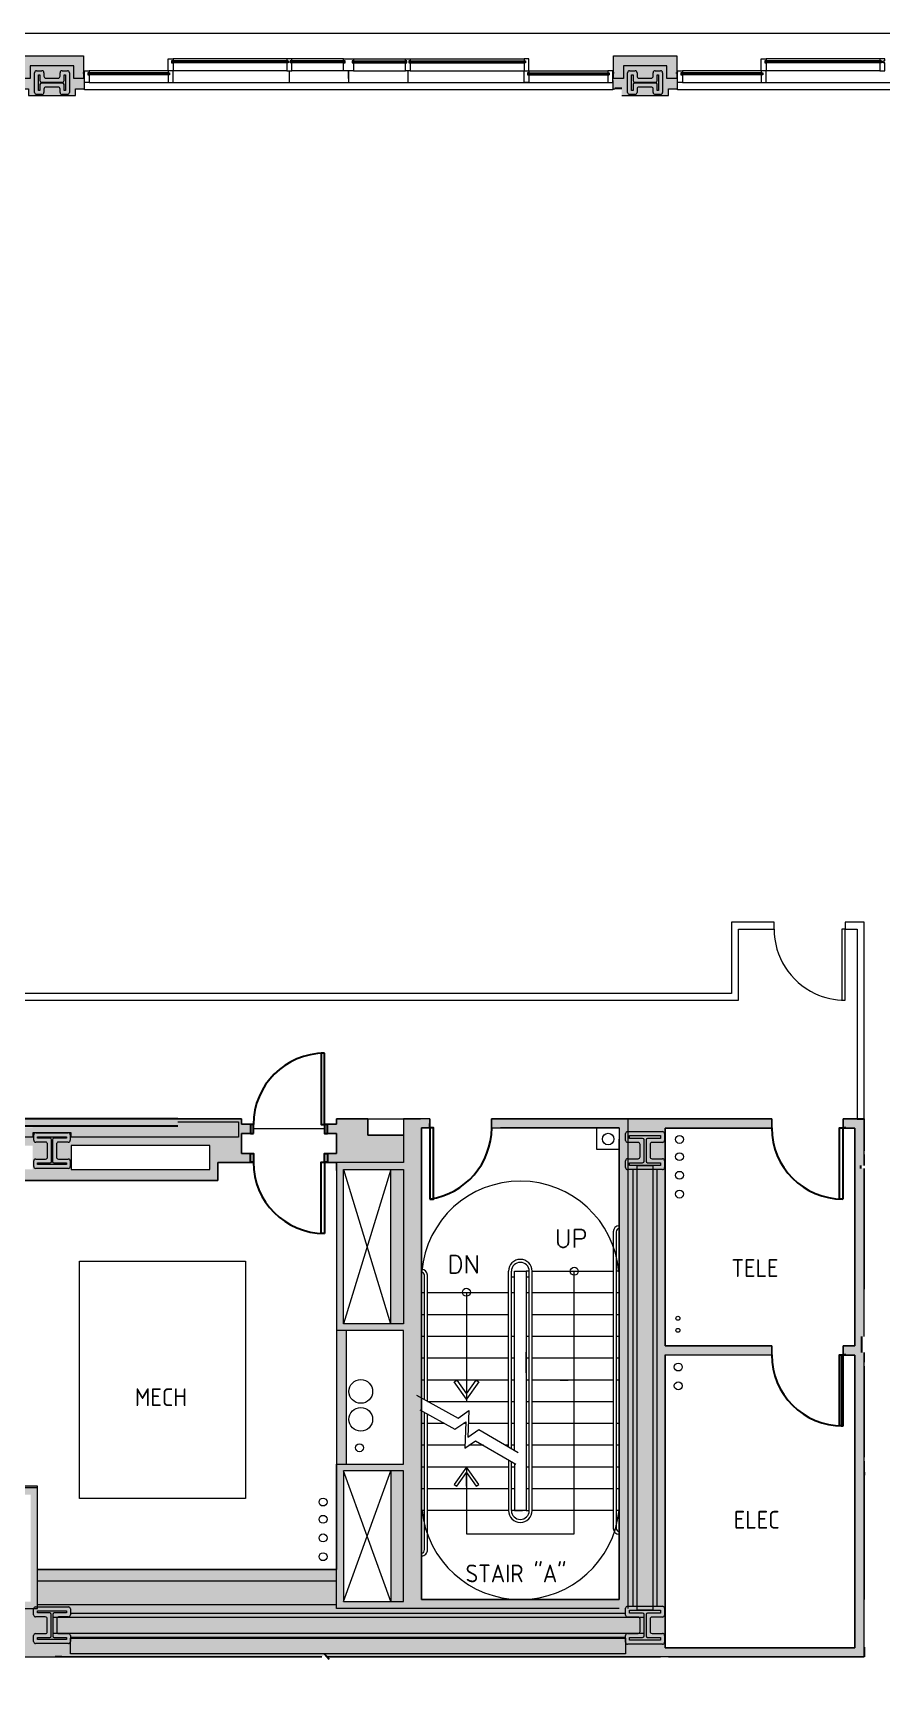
# Model space of a CAD drawing. Header units: inches. Extents: x 1724 to 4524, y -664 to 702.
# Drawn here: x 3540 to 3969, y -136 to 702 of the extents above; entities that cross this region are included whole.
import ezdxf

# ---------------------------------------------------------------- set-up
doc = ezdxf.new("R2010")
doc.units = ezdxf.units.IN
doc.header["$MEASUREMENT"] = 0
doc.layers.get('Defpoints').update_dxf_attribs({"lineweight": 9})
for name, color, linetype, lineweight in [('A-DOOR', 7, 'Continuous', 9), ('A-GENM', 7, 'Continuous', 9), ('A-WALL', 7, 'Continuous', 9), ('A-Wall-Patt', 7, 'Continuous', 9), ('B-BASE', 7, 'Continuous', 9), ('MA-2900-8th-120718_dwg', 7, 'Continuous', 9), ('NABCA_dwg', 8, 'Continuous', 9), ('NB-PART-GWB', 7, 'Continuous', 9), ('NB-ROD-SEAL', 7, 'Continuous', 9), ('NB-WALL-EXT', 7, 'Continuous', 9), ('NB-WIND-EXT', 7, 'Continuous', 9), ('NB-WIND-MULL', 7, 'Continuous', 9), ('NB-WIND-SILL', 7, 'Continuous', 9), ('Q-CASE', 7, 'Continuous', 9), ('Q-SPCQ', 7, 'Continuous', 9), ('WB-N-Door', 7, 'Continuous', 9), ('WB-N-Part', 7, 'Continuous', 9)]:
    doc.layers.add(name, color=color, linetype=linetype, lineweight=lineweight)
doc.styles.add('ISOCP', font='isocp___.ttf', dxfattribs={"height": 9})
doc.styles.add('RomanS', font='romans__.ttf', dxfattribs={"height": 9})

# ---------------------------------------------------------------- blocks, each defined once
blk = doc.blocks.new('NABCA_dwg_MA-2900-8th-120718_dwg-2391440-New Construction - Test Fit Plan-2421454-Existing - Survey')
at = {"layer": 'A-DOOR'}
blk.add_hatch(color=256, dxfattribs=at).paths.add_polyline_path([(-6415.29, -3109), (-6415.29, -3104.5), (-6415.36, -3104.5), (-6415.36, -3109)], flags=0)
at = {"layer": 'A-Wall-Patt'}
h = blk.add_hatch(color=256, dxfattribs=at)
h.paths.add_polyline_path([(-6503.65, -3090.6), (-6489.58, -3090.6), (-6489.58, -3087.1), (-6609.08, -3087.1), (-6609.08, -3090.6), (-6605.45, -3090.6)], flags=0)
h.paths.add_polyline_path([(-6648.08, -3090.6), (-6648.08, -3087.1), (-6734.58, -3087.1), (-6734.58, -3090.6), (-6707.25, -3090.6)], flags=0)
at = {"layer": 'B-BASE'}
for points in [[(-6541.38, -2569.6), (-6541.38, -2566.23), (-6536.91, -2566.23), (-6536.91, -2557.68), (-6537.21, -2557.1), (-6537.21, -2549.6), (-6569.21, -2549.6), (-6569.21, -2557.1), (-6569.59, -2557.1), (-6569.59, -2566.23), (-6565.04, -2566.23), (-6565.04, -2569.6)], [(-6241.38, -2569.6), (-6241.38, -2566.23), (-6236.91, -2566.23), (-6236.91, -2557.68), (-6237.21, -2557.1), (-6237.21, -2549.6), (-6269.21, -2549.6), (-6269.21, -2557.1), (-6269.59, -2557.1), (-6269.59, -2566.23), (-6268.54, -2566.23), (-6268.54, -2566.1), (-6265.04, -2566.1), (-6265.04, -2569.6)], [(-6394.36, -3347.1), (-6381.17, -3339.1), (-6413.38, -3339.1), (-6414.72, -3347.1)]]:
    blk.add_hatch(color=256, dxfattribs=at).paths.add_polyline_path(points, flags=0)
h = blk.add_hatch(color=256, dxfattribs=at)
h.paths.add_polyline_path([(-6489.58, -3090.6), (-6485.69, -3090.35), (-6484.21, -3091.58), (-6466.5, -3094.82), (-6459.1, -3088.62), (-6458.79, -3088.6), (-6458.79, -3096.23), (-6480.48, -3096.23)], flags=0)
h.paths.add_polyline_path([(-6142.46, -3359.1), (-6142.46, -3205.14), (-6143.67, -3205.14), (-6143.67, -3197.14), (-6142.46, -3197.14), (-6142.46, -3112.14), (-6144.21, -3112.14), (-6144.21, -3110.64), (-6142.46, -3110.64), (-6142.46, -3087.1), (-6153.09, -3087.1), (-6153.09, -3091.73), (-6147.09, -3091.73), (-6147.09, -3201.83), (-6153.09, -3201.83), (-6153.09, -3206.46), (-6147.09, -3206.46), (-6147.09, -3354.48), (-6243.09, -3354.48), (-6243.09, -3206.46), (-6189.09, -3206.4), (-6189.09, -3201.83), (-6243.09, -3201.83), (-6243.09, -3091.73), (-6189.09, -3091.73), (-6189.09, -3087.1), (-6330.83, -3087.1), (-6330.83, -3091.6), (-6266.33, -3091.6), (-6266.33, -3330.1), (-6366.33, -3330.1), (-6366.33, -3091.6), (-6362.33, -3091.6), (-6362.03, -3087.1), (-6375.33, -3087.1), (-6375.33, -3095.35), (-6393.46, -3095.35), (-6393.46, -3087.1), (-6409.29, -3087.1), (-6409.29, -3089.75), (-6415.29, -3089.75), (-6415.31, -3094.38), (-6409.29, -3094.38), (-6409.29, -3104.5), (-6415.29, -3104.5), (-6415.29, -3109.13), (-6409.33, -3109.13), (-6409.33, -3314.98), (-6560.46, -3314.98), (-6560.46, -3272.77), (-6584.48, -3272.77), (-6584.48, -3118.23), (-6469.29, -3118.23), (-6469.29, -3109.13), (-6451.29, -3109.13), (-6451.29, -3104.5), (-6457.29, -3104.5), (-6457.29, -3094.38), (-6451.33, -3094.38), (-6451.31, -3089.75), (-6457.29, -3089.75), (-6457.29, -3087.1), (-6489.58, -3087.1), (-6489.58, -3090.6), (-6543.45, -3091.13), (-6543.45, -3090.6), (-6562.94, -3090.6), (-6562.94, -3091.32), (-6594.77, -3091.63), (-6594.77, -3090.6), (-6610.58, -3090.6), (-6610.58, -3087.1), (-6610.73, -3087.1), (-6610.73, -3091.73), (-6604.73, -3091.73), (-6604.73, -3198.48), (-6665.42, -3198.48), (-6665.42, -3199.11), (-6602.67, -3199.11), (-6602.67, -3203.61), (-6669.92, -3203.61), (-6669.92, -3170.11), (-6665.48, -3170.11), (-6665.48, -3168.48), (-6670.73, -3168.56), (-6670.73, -3203.73), (-6604.73, -3203.73), (-6604.73, -3354.48), (-6797.5, -3354.48), (-6797.5, -3253.73), (-6731.5, -3253.73), (-6731.5, -3248.48), (-6797.5, -3248.48), (-6797.5, -3121.73), (-6739.5, -3121.73), (-6739.5, -3095.73), (-6670.73, -3095.73), (-6670.65, -3132.48), (-6669.92, -3132.48), (-6669.92, -3096.36), (-6665.48, -3096.36), (-6665.48, -3091.73), (-6646.73, -3091.73), (-6646.73, -3090.6), (-6734.58, -3090.6), (-6734.58, -3087.1), (-6744.12, -3087.1), (-6744.37, -3106.1), (-6792.12, -3106.1), (-6792.12, -3087.1), (-6938.58, -3087.1), (-6938.58, -3148.1), (-6933.58, -3148.1), (-6933.58, -3109.1), (-6833.2, -3109.1), (-6833.2, -3221.1), (-6933.58, -3221.1), (-6933.58, -3190.1), (-6938.58, -3190.1), (-6938.58, -3256.1), (-6933.58, -3256.1), (-6933.58, -3225.1), (-6833.2, -3225.1), (-6833.2, -3337.1), (-6933.58, -3337.1), (-6933.58, -3298.1), (-6938.58, -3298.1), (-6938.58, -3359.1), (-6910.84, -3359.1), (-6416.73, -3359.1), (-6415.31, -3357.79), (-6414.14, -3359.1), (-6300.05, -3359.1)], flags=0)
h.paths.add_polyline_path([(-6411.67, -3357.6), (-6416.48, -3357.6), (-6415.14, -3349.6), (-6398.48, -3349.6)], flags=0)
h.paths.add_polyline_path([(-6543.88, -3357.6), (-6543.88, -3355.97), (-6477.71, -3357.6), (-6503.65, -3357.6)], flags=0)
h.paths.add_polyline_path([(-6263.04, -3357.6), (-6358.67, -3357.6), (-6263.04, -3355.02)], flags=0)
h.paths.add_polyline_path([(-6414.72, -3347.1), (-6413.38, -3339.1), (-6381.17, -3339.1), (-6394.36, -3347.1)], flags=0)
h.paths.add_polyline_path([(-6381.83, -3331.1), (-6405.83, -3331.1), (-6405.83, -3265.1), (-6381.83, -3265.1)], flags=0)
h.paths.add_polyline_path([(-6563.96, -3331.1), (-6580.98, -3331.1), (-6580.98, -3277.1), (-6563.96, -3277.1)], flags=0)
h.paths.add_polyline_path([(-6375.33, -3261.6), (-6404.4, -3261.6), (-6404.4, -3194.15), (-6375.33, -3194.15), (-6375.33, -3213.22)], flags=0)
h.paths.add_polyline_path([(-6819.7, -3235.92), (-6826.7, -3230.31), (-6826.7, -3226.08), (-6819.7, -3231.45)], flags=0)
h.paths.add_polyline_path([(-6381.83, -3190.65), (-6405.83, -3190.65), (-6405.83, -3112.63), (-6381.83, -3112.63)], flags=0)
h.paths.add_polyline_path([(-6819.7, -3113.87), (-6826.54, -3111.46), (-6819.7, -3111.46)], flags=0)
h.paths.add_polyline_path([(-6473.41, -3112.6), (-6543.45, -3112.6), (-6543.45, -3100.6), (-6473.41, -3100.6)], flags=0)
h.paths.add_polyline_path([(-6562.94, -3112.6), (-6594.77, -3112.6), (-6594.77, -3100.6), (-6562.94, -3100.6)], flags=0)
h = blk.add_hatch(color=256, dxfattribs=at)
h.paths.add_polyline_path([(-6489.58, -3090.6), (-6543.45, -3090.6), (-6543.45, -3091.13), (-6503.65, -3090.74)], flags=0)
h.paths.add_polyline_path([(-6458.79, -3096.23), (-6458.79, -3088.6), (-6459.1, -3088.62), (-6466.5, -3094.82), (-6484.21, -3091.58), (-6485.69, -3090.35), (-6489.58, -3090.6), (-6480.48, -3096.23)], flags=0)
h = blk.add_hatch(color=256, dxfattribs=at)
h.paths.add_polyline_path([(-6543.88, -3357.6), (-6477.71, -3357.6), (-6543.88, -3355.97)], flags=0)
h.paths.add_polyline_path([(-6263.04, -3357.6), (-6263.04, -3355.02), (-6358.67, -3357.6), (-6300.05, -3357.6)], flags=0)
h.paths.add_polyline_path([(-6416.48, -3357.6), (-6411.67, -3357.6), (-6398.48, -3349.6), (-6415.14, -3349.6)], flags=0)
at = {"layer": 'A-DOOR', "color": 10, "lineweight": 30}
for p, q in [((-6151.66, -3091.6), (-6153.16, -3091.6)), ((-6151.66, -3206.33), (-6153.16, -3206.33))]:
    blk.add_line(p, q, dxfattribs=at)
at = {"layer": 'A-DOOR', "color": 10, "lineweight": 30, "flags": 128}
for points in [[(-6415.31, -3053.88), (-6417.06, -3053.88), (-6417.06, -3089.88), (-6415.31, -3089.88)], [(-6451.31, -3094.38), (-6451.31, -3089.88), (-6452.81, -3089.88), (-6452.81, -3094.38)], [(-6413.81, -3089.88), (-6415.31, -3089.88), (-6415.31, -3094.38), (-6413.81, -3094.38)], [(-6362.03, -3127.6), (-6360.28, -3127.6), (-6360.28, -3091.6), (-6362.03, -3091.6)], [(-6153.16, -3127.6), (-6154.91, -3127.6), (-6154.91, -3091.6), (-6153.16, -3091.6)], [(-6452.86, -3104.5), (-6451.36, -3104.5), (-6451.36, -3109), (-6452.86, -3109)], [(-6415.36, -3145), (-6417.11, -3145), (-6417.11, -3109), (-6415.36, -3109)], [(-6413.86, -3109), (-6415.36, -3109), (-6415.36, -3104.5), (-6413.86, -3104.5)], [(-6153.16, -3242.33), (-6154.91, -3242.33), (-6154.91, -3206.33), (-6153.16, -3206.33)]]:
    blk.add_lwpolyline(points, close=True, dxfattribs=at)
at = {"layer": 'A-DOOR', "color": 10, "lineweight": 30}
for centre, radius, start, end in [((-6415.31, -3089.88), 36, 90, 180), ((-6367.44, -3091.32), 36.68, 278.47887, 359.55839), ((-6153.16, -3091.6), 36, 180, 270), ((-6415.36, -3109), 36, 180, 270), ((-6153.16, -3206.33), 36, 180, 270)]:
    blk.add_arc(centre, radius, start, end, dxfattribs=at)
at = {"layer": 'A-GENM', "color": 10, "lineweight": 30}
for p, q in [((-6144.21, -3110.64), (-6144.21, -3112.14)), ((-6142.46, -3265.64), (-6142.46, -3267.14))]:
    blk.add_line(p, q, dxfattribs=at)
at = {"layer": 'A-WALL', "color": 10, "lineweight": 30}
for p, q in [((-6265.04, -2566.1), (-6268.54, -2566.1)), ((-6145.96, -3087.1), (-6142.46, -3087.1)), ((-6143.67, -3197.14), (-6143.67, -3205.14)), ((-6142.46, -3354.1), (-6142.46, -3359.1)), ((-6548.19, -3359.09), (-6551.69, -3359.09)), ((-6412.99, -3360.4), (-6415.31, -3357.79))]:
    blk.add_line(p, q, dxfattribs=at)
at = {"layer": 'A-WALL', "color": 10, "lineweight": 30, "flags": 128}
blk.add_lwpolyline([(-6489.58, -3087.1), (-6609.08, -3087.1), (-6609.08, -3090.6), (-6489.58, -3090.6)], dxfattribs=at)
at = {"layer": 'B-BASE'}
for p, q in [((-6561.04, -2557.1), (-6558.29, -2557.1)), ((-6548.13, -2557.1), (-6545.38, -2557.1)), ((-6261.04, -2557.1), (-6258.29, -2557.1)), ((-6248.13, -2557.1), (-6245.38, -2557.1)), ((-6558.54, -2562.85), (-6547.88, -2562.85)), ((-6547.88, -2563.35), (-6558.54, -2563.35)), ((-6556.29, -2560.85), (-6550.13, -2560.85)), ((-6550.13, -2565.35), (-6556.29, -2565.35)), ((-6258.54, -2562.85), (-6247.88, -2562.85)), ((-6247.88, -2563.35), (-6258.54, -2563.35)), ((-6256.29, -2560.85), (-6250.13, -2560.85)), ((-6250.13, -2565.35), (-6256.29, -2565.35)), ((-6558.29, -2569.1), (-6561.04, -2569.1)), ((-6557.29, -2566.35), (-6557.29, -2568.1)), ((-6549.13, -2568.1), (-6549.13, -2566.35)), ((-6545.38, -2569.1), (-6548.13, -2569.1)), ((-6258.29, -2569.1), (-6261.04, -2569.1)), ((-6257.29, -2566.35), (-6257.29, -2568.1)), ((-6249.13, -2568.1), (-6249.13, -2566.35)), ((-6245.38, -2569.1), (-6248.13, -2569.1)), ((-6561.47, -3094.09), (-6544.95, -3094.09)), ((-6451.33, -3089.75), (-6451.33, -3094.38)), ((-6362.03, -3087.1), (-6362.03, -3091.6)), ((-6266.33, -3091.6), (-6326.33, -3091.6)), ((-6263.04, -3097.99), (-6263.04, -3094.49)), ((-6262.04, -3093.49), (-6244.39, -3093.49)), ((-6261.83, -3334.6), (-6261.83, -3087.1)), ((-6243.39, -3094.49), (-6243.39, -3097.99)), ((-6562.47, -3097.84), (-6562.47, -3095.09)), ((-6556.46, -3098.84), (-6561.47, -3098.84)), ((-6555.46, -3106.36), (-6555.46, -3099.84)), ((-6553.46, -3108.61), (-6553.46, -3097.59)), ((-6552.96, -3097.59), (-6552.96, -3108.61)), ((-6550.96, -3099.84), (-6550.96, -3106.36)), ((-6544.95, -3098.84), (-6549.96, -3098.84)), ((-6543.95, -3095.09), (-6543.95, -3097.84)), ((-6256.71, -3098.99), (-6262.04, -3098.99)), ((-6255.71, -3106.21), (-6255.71, -3099.99)), ((-6253.71, -3108.46), (-6253.71, -3097.74)), ((-6252.71, -3097.74), (-6252.71, -3108.46)), ((-6250.71, -3099.99), (-6250.71, -3106.21)), ((-6244.39, -3098.99), (-6249.71, -3098.99)), ((-6562.47, -3111.11), (-6562.47, -3108.36)), ((-6561.47, -3107.36), (-6556.46, -3107.36)), ((-6549.96, -3107.36), (-6544.95, -3107.36)), ((-6543.95, -3108.36), (-6543.95, -3111.11)), ((-6263.04, -3111.71), (-6263.04, -3108.21)), ((-6262.04, -3107.21), (-6256.71, -3107.21)), ((-6249.71, -3107.21), (-6244.39, -3107.21)), ((-6243.39, -3108.21), (-6243.39, -3111.71)), ((-6544.95, -3112.11), (-6561.47, -3112.11)), ((-6375.33, -3112.63), (-6375.33, -3113.11)), ((-6244.39, -3112.71), (-6262.04, -3112.71)), ((-6259.21, -3333.25), (-6259.21, -3112.93)), ((-6247.21, -3112.93), (-6247.21, -3333.25)), ((-6269.33, -3144.1), (-6269.33, -3294.1)), ((-6267.83, -3144.1), (-6267.83, -3294.1)), ((-6364.85, -3228.99), (-6364.85, -3166.1)), ((-6363.35, -3229.82), (-6363.35, -3166.1)), ((-6322.31, -3252.93), (-6322.31, -3164.1)), ((-6320.81, -3253.81), (-6320.81, -3164.1)), ((-6319.31, -3167.02), (-6320.81, -3167.02)), ((-6311.81, -3167.02), (-6313.31, -3167.02)), ((-6266.31, -3164.1), (-6267.83, -3164.1)), ((-6364.85, -3175.1), (-6366.33, -3175.1)), ((-6322.31, -3175.1), (-6363.35, -3175.1)), ((-6343.54, -3175.1), (-6343.54, -3230.1)), ((-6319.31, -3175.1), (-6320.81, -3175.1)), ((-6311.81, -3175.1), (-6313.31, -3175.1)), ((-6269.33, -3175.1), (-6310.31, -3175.1)), ((-6266.31, -3175.1), (-6267.83, -3175.1)), ((-6364.85, -3186.1), (-6366.33, -3186.1)), ((-6322.31, -3186.1), (-6363.35, -3186.1)), ((-6269.33, -3186.1), (-6310.31, -3186.1)), ((-6266.31, -3186.1), (-6267.83, -3186.1)), ((-6404.4, -3194.15), (-6404.4, -3261.6)), ((-6364.85, -3197.1), (-6366.31, -3197.1)), ((-6322.31, -3197.1), (-6363.35, -3197.1)), ((-6319.31, -3197.1), (-6320.81, -3197.1)), ((-6311.81, -3197.1), (-6313.31, -3197.1)), ((-6269.33, -3197.1), (-6310.31, -3197.1)), ((-6266.31, -3197.1), (-6267.83, -3197.1)), ((-6364.85, -3208.1), (-6366.31, -3208.1)), ((-6322.31, -3208.1), (-6363.35, -3208.1)), ((-6319.31, -3208.1), (-6320.81, -3208.1)), ((-6313.31, -3215.54), (-6313.31, -3205.1)), ((-6311.81, -3208.1), (-6313.31, -3208.1)), ((-6311.81, -3214.67), (-6311.81, -3205.93)), ((-6269.33, -3208.1), (-6310.31, -3208.1)), ((-6266.31, -3208.1), (-6267.83, -3208.1)), ((-6364.85, -3219.1), (-6366.31, -3219.1)), ((-6322.31, -3219.1), (-6363.35, -3219.1)), ((-6319.31, -3219.1), (-6320.81, -3219.1)), ((-6311.81, -3219.1), (-6313.31, -3219.1)), ((-6266.32, -3219.1), (-6267.83, -3219.1)), ((-6364.85, -3304.86), (-6364.85, -3235.46)), ((-6322.31, -3230.1), (-6363.35, -3230.1)), ((-6363.35, -3304.76), (-6363.35, -3236.29)), ((-6319.31, -3230.1), (-6320.81, -3230.1)), ((-6311.81, -3230.1), (-6313.31, -3230.1)), ((-6268.95, -3230.1), (-6310.31, -3230.1)), ((-6364.85, -3241.1), (-6366.32, -3241.1)), ((-6354.63, -3241.1), (-6363.35, -3241.1)), ((-6343.94, -3241.1), (-6345.26, -3241.1)), ((-6322.31, -3241.1), (-6342.57, -3241.1)), ((-6319.31, -3241.1), (-6320.81, -3241.1)), ((-6311.81, -3241.1), (-6313.31, -3241.1)), ((-6269.33, -3241.1), (-6310.31, -3241.1)), ((-6266.31, -3241.1), (-6267.83, -3241.1)), ((-6364.85, -3252.1), (-6366.32, -3252.1)), ((-6344.39, -3252.1), (-6363.35, -3252.1)), ((-6334.91, -3252.1), (-6342.31, -3252.1)), ((-6322.31, -3252.1), (-6323.74, -3252.1)), ((-6319.31, -3252.1), (-6320.81, -3252.1)), ((-6311.81, -3252.1), (-6313.31, -3252.1)), ((-6269.33, -3252.1), (-6310.31, -3252.1)), ((-6266.31, -3252.1), (-6267.83, -3252.1)), ((-6364.85, -3263.1), (-6366.32, -3263.1)), ((-6322.31, -3263.1), (-6363.35, -3263.1)), ((-6343.54, -3263.1), (-6343.54, -3296.84)), ((-6319.31, -3263.1), (-6320.81, -3263.1)), ((-6311.81, -3263.1), (-6313.31, -3263.1)), ((-6269.33, -3263.1), (-6310.31, -3263.1)), ((-6266.31, -3263.1), (-6267.83, -3263.1)), ((-6364.85, -3274.1), (-6366.31, -3274.1)), ((-6322.31, -3274.1), (-6363.35, -3274.1)), ((-6319.31, -3274.1), (-6320.81, -3274.1)), ((-6311.81, -3274.1), (-6313.31, -3274.1)), ((-6269.33, -3274.1), (-6310.31, -3274.1)), ((-6266.32, -3274.1), (-6267.83, -3274.1)), ((-6364.85, -3285.1), (-6366.11, -3285.1)), ((-6266.33, -3285.1), (-6267.83, -3285.1)), ((-6560.46, -3314.98), (-6409.33, -3314.98)), ((-6560.46, -3320.6), (-6409.33, -3320.6)), ((-6562.55, -3337.86), (-6562.55, -3334.86)), ((-6561.55, -3333.86), (-6544.88, -3333.86)), ((-6560.46, -3332.6), (-6409.33, -3332.6)), ((-6553.59, -3348.59), (-6553.59, -3337.61)), ((-6552.84, -3337.61), (-6552.84, -3348.59)), ((-6262.95, -3337.1), (-6543.97, -3337.1)), ((-6543.88, -3334.86), (-6543.88, -3337.86)), ((-6263.04, -3337.99), (-6263.04, -3334.49)), ((-6262.04, -3333.49), (-6244.39, -3333.49)), ((-6253.71, -3348.46), (-6253.71, -3337.74)), ((-6252.71, -3337.74), (-6252.71, -3348.46)), ((-6243.39, -3334.49), (-6243.39, -3337.99)), ((-6556.59, -3338.86), (-6561.55, -3338.86)), ((-6555.59, -3346.34), (-6555.59, -3339.86)), ((-6550.84, -3339.86), (-6550.84, -3346.34)), ((-6544.88, -3338.86), (-6549.84, -3338.86)), ((-6256.71, -3338.99), (-6262.04, -3338.99)), ((-6255.71, -3346.21), (-6255.71, -3339.99)), ((-6250.71, -3339.99), (-6250.71, -3346.21)), ((-6244.39, -3338.99), (-6249.71, -3338.99)), ((-6562.55, -3351.34), (-6562.55, -3348.34)), ((-6561.55, -3347.34), (-6556.59, -3347.34)), ((-6544.88, -3352.34), (-6561.55, -3352.34)), ((-6549.84, -3347.34), (-6544.88, -3347.34)), ((-6543.97, -3349.1), (-6543.38, -3349.1)), ((-6543.88, -3348.34), (-6543.88, -3351.34)), ((-6543.88, -3349.1), (-6262.95, -3349.1)), ((-6263.04, -3351.71), (-6263.04, -3348.21)), ((-6262.04, -3347.21), (-6256.71, -3347.21)), ((-6244.39, -3352.71), (-6262.04, -3352.71)), ((-6249.71, -3347.21), (-6244.39, -3347.21)), ((-6243.39, -3348.21), (-6243.39, -3351.71))]:
    blk.add_line(p, q, dxfattribs=at)
at = {"layer": 'B-BASE', "flags": 128}
for points in [[(-5935.21, -3896.6), (-5935.21, -3904.1), (-8374.21, -3904.1), (-8374.21, -2881.08), (-8378.21, -2881.08), (-8378.21, -2538.1), (-5818.21, -2538.1), (-5818.21, -2548.1)], [(-6562.04, -2568.1), (-6562.04, -2558.6), (-6562.04, -2558.1)], [(-6559.29, -2564.1), (-6559.29, -2567.1), (-6560.04, -2567.1), (-6560.04, -2559.1), (-6559.29, -2559.1), (-6559.29, -2562.1)], [(-6557.29, -2558.1), (-6557.29, -2558.6), (-6557.29, -2559.85)], [(-6549.13, -2559.85), (-6549.13, -2558.6), (-6549.13, -2558.1)], [(-6547.13, -2562.1), (-6547.13, -2559.1), (-6546.38, -2559.1), (-6546.38, -2567.1), (-6547.13, -2567.1), (-6547.13, -2564.12)], [(-6544.38, -2558.1), (-6544.38, -2558.6), (-6544.38, -2568.1)], [(-6262.04, -2568.1), (-6262.04, -2558.6), (-6262.04, -2558.1)], [(-6259.29, -2564.1), (-6259.29, -2567.1), (-6260.04, -2567.1), (-6260.04, -2559.1), (-6259.29, -2559.1), (-6259.29, -2562.1)], [(-6257.29, -2558.1), (-6257.29, -2558.6), (-6257.29, -2559.85)], [(-6249.13, -2559.85), (-6249.13, -2558.6), (-6249.13, -2558.1)], [(-6247.13, -2562.1), (-6247.13, -2559.1), (-6246.38, -2559.1), (-6246.38, -2567.1), (-6247.13, -2567.1), (-6247.13, -2564.1)], [(-6244.38, -2558.1), (-6244.38, -2558.6), (-6244.38, -2568.1)], [(-6489.58, -3088.6), (-6458.79, -3088.6), (-6458.79, -3096.23), (-6543.45, -3096.23), (-6543.45, -3094.09), (-6562.94, -3094.09), (-6562.94, -3096.23), (-6594.77, -3096.23), (-6594.77, -3090.6)], [(-6147.09, -3201.83), (-6147.09, -3091.73), (-6153.09, -3091.73), (-6153.09, -3087.1), (-6145.96, -3087.1), (-6153.09, -3087.1), (-6153.09, -3091.73), (-6147.09, -3091.73), (-6147.09, -3201.83), (-6153.09, -3201.83), (-6153.09, -3206.46), (-6147.09, -3206.46), (-6147.09, -3354.48), (-6243.09, -3354.48), (-6243.09, -3206.4), (-6189.09, -3206.4), (-6189.09, -3201.83), (-6243.09, -3201.83), (-6243.09, -3091.73), (-6189.09, -3091.73), (-6189.09, -3087.1), (-6330.83, -3087.1), (-6330.83, -3091.6), (-6266.33, -3091.6), (-6266.33, -3330.1), (-6366.33, -3330.1), (-6366.33, -3091.6), (-6362.33, -3091.6), (-6362.03, -3087.1), (-6375.33, -3087.1), (-6375.33, -3095.35), (-6393.46, -3095.35), (-6393.46, -3087.1), (-6409.29, -3087.1), (-6409.29, -3089.75), (-6415.29, -3089.75), (-6415.33, -3094.38), (-6409.29, -3094.38), (-6409.29, -3104.5), (-6415.29, -3104.5), (-6415.29, -3109.13), (-6409.33, -3109.13), (-6409.33, -3314.98), (-6560.46, -3314.98), (-6560.46, -3272.77), (-6584.48, -3272.77)], [(-6584.48, -3118.23), (-6469.29, -3118.23), (-6469.29, -3109.13), (-6451.29, -3109.13), (-6451.29, -3104.5), (-6457.29, -3104.5), (-6457.29, -3094.38), (-6451.33, -3094.38), (-6451.29, -3089.75), (-6457.29, -3089.75), (-6457.29, -3087.1), (-6489.58, -3087.1), (-6457.29, -3087.1), (-6457.29, -3089.75), (-6451.33, -3089.75), (-6451.33, -3094.38), (-6457.29, -3094.38), (-6457.29, -3104.5), (-6451.29, -3104.5), (-6451.29, -3109.13), (-6469.29, -3109.13), (-6469.29, -3118.23), (-6584.48, -3118.23)], [(-6409.33, -3113.11), (-6409.33, -3109.13), (-6415.29, -3109.13), (-6415.29, -3104.5), (-6409.29, -3104.5), (-6409.29, -3094.38), (-6415.33, -3094.38), (-6415.33, -3089.75), (-6409.29, -3089.75), (-6409.29, -3087.1), (-6393.46, -3087.1), (-6375.33, -3087.1), (-6366.83, -3087.1)], [(-6375.33, -3087.1), (-6375.33, -3109.13), (-6409.33, -3109.13), (-6409.33, -3194.15), (-6409.33, -3261.6)], [(-6393.46, -3087.1), (-6393.46, -3095.35), (-6375.33, -3095.35)], [(-6362.33, -3091.6), (-6366.33, -3091.6), (-6366.33, -3330.1), (-6266.33, -3330.1), (-6266.33, -3097.28)], [(-6330.83, -3091.6), (-6330.83, -3087.1), (-6189.09, -3087.1), (-6189.09, -3091.73), (-6243.09, -3091.73), (-6243.09, -3201.83), (-6189.09, -3201.83), (-6189.09, -3206.46), (-6243.09, -3206.46), (-6243.09, -3354.48), (-6147.09, -3354.48), (-6243.09, -3354.48), (-6147.09, -3354.48), (-6243.09, -3354.48)], [(-6554.21, -3096.84), (-6560.47, -3096.84), (-6560.47, -3096.09), (-6545.95, -3096.09), (-6545.95, -3096.84), (-6552.21, -3096.84)], [(-6254.46, -3096.99), (-6261.04, -3096.99), (-6261.04, -3095.49), (-6245.39, -3095.49), (-6245.39, -3096.99), (-6251.96, -3096.99)], [(-6552.21, -3109.36), (-6545.95, -3109.36), (-6545.95, -3110.11), (-6560.47, -3110.11), (-6560.47, -3109.36), (-6554.21, -3109.36)], [(-6251.96, -3109.21), (-6245.39, -3109.21), (-6245.39, -3110.71), (-6261.04, -3110.71), (-6261.04, -3109.21), (-6254.46, -3109.21)], [(-6381.83, -3190.65), (-6381.83, -3112.63), (-6405.83, -3190.65), (-6405.83, -3112.63), (-6382.04, -3190.65)], [(-6405.83, -3112.63), (-6375.33, -3112.63), (-6375.33, -3190.65), (-6405.83, -3190.65)], [(-6343.6, -3296.84), (-6289.04, -3296.84), (-6289.04, -3164.1)], [(-6319.31, -3254.68), (-6319.31, -3164.1), (-6313.31, -3164.1), (-6313.31, -3285.1), (-6319.3, -3285.1), (-6315.3, -3285.1)], [(-6313.31, -3285.1), (-6311.81, -3285.1), (-6311.81, -3164.1), (-6313.31, -3164.1)], [(-6269.33, -3285.1), (-6310.31, -3285.1), (-6310.31, -3164.1), (-6269.33, -3164.1)], [(-6266.33, -3334.6), (-6409.33, -3334.6), (-6409.33, -3261.6), (-6375.33, -3261.6), (-6375.33, -3194.15), (-6409.33, -3194.15)], [(-6147.09, -3206.46), (-6147.09, -3354.48), (-6147.09, -3206.46), (-6153.09, -3206.46), (-6153.09, -3201.83), (-6147.09, -3201.83), (-6153.09, -3201.83)], [(-6142.46, -3205.14), (-6142.46, -3210.14), (-6142.46, -3205.14), (-6142.46, -3210.14)], [(-6269.33, -3219.1), (-6296.15, -3219.1), (-6292.08, -3219.1), (-6310.31, -3219.1)], [(-6142.46, -3212.14), (-6142.46, -3258.14), (-6142.46, -3212.14), (-6142.46, -3258.14)], [(-6368.88, -3226.77), (-6347.83, -3238.38), (-6342.31, -3234.57), (-6342.85, -3247.98), (-6337.32, -3244.18), (-6317.37, -3255.82)], [(-6367.17, -3234.18), (-6349.43, -3243.97), (-6343.9, -3240.17), (-6344.45, -3253.57), (-6338.92, -3249.77), (-6318.52, -3261.62)], [(-6322.31, -3259.42), (-6322.31, -3285.1), (-6363.35, -3285.1)], [(-6319.31, -3261.16), (-6319.31, -3285.1), (-6320.81, -3285.1), (-6320.81, -3260.29)], [(-6142.46, -3265.64), (-6142.46, -3260.14), (-6142.46, -3265.64), (-6142.46, -3260.14)], [(-6405.83, -3331.1), (-6375.33, -3331.1), (-6375.33, -3265.1), (-6405.83, -3265.1), (-6405.83, -3331.1), (-6381.83, -3265.1), (-6381.83, -3331.1), (-6405.83, -3265.1)], [(-6142.46, -3267.14), (-6142.46, -3330.1), (-6142.46, -3267.14), (-6142.46, -3330.1)], [(-6554.34, -3336.86), (-6560.55, -3336.86), (-6560.55, -3335.86), (-6545.88, -3335.86), (-6545.88, -3336.86), (-6552.09, -3336.86)], [(-6254.46, -3336.99), (-6261.04, -3336.99), (-6261.04, -3335.49), (-6245.39, -3335.49), (-6245.39, -3336.99), (-6251.96, -3336.99)], [(-6552.09, -3349.34), (-6545.88, -3349.34), (-6545.88, -3350.34), (-6560.55, -3350.34), (-6560.55, -3349.34), (-6554.34, -3349.34)], [(-6251.96, -3349.21), (-6245.39, -3349.21), (-6245.39, -3350.71), (-6261.04, -3350.71), (-6261.04, -3349.21), (-6254.46, -3349.21)], [(-6416.73, -3359.1), (-6548.19, -3359.1), (-6416.73, -3359.1), (-6548.19, -3359.1)], [(-6245.38, -3359.1), (-6414.14, -3359.1), (-6245.38, -3359.1), (-6414.14, -3359.1)], [(-6142.46, -3359.1), (-6241.38, -3359.1), (-6142.46, -3359.1), (-6241.38, -3359.1)]]:
    blk.add_lwpolyline(points, dxfattribs=at)
for points in [[(-6266.33, -3102.6), (-6277.56, -3102.6), (-6277.56, -3091.6), (-6266.33, -3091.6)], [(-6142.46, -3103.14), (-6142.46, -3087.1)], [(-6543.45, -3100.6), (-6543.45, -3112.6), (-6473.41, -3112.6), (-6473.41, -3100.6)], [(-6249.21, -3335.49), (-6257.21, -3335.49), (-6257.21, -3110.71), (-6249.21, -3110.71)], [(-6142.46, -3110.64), (-6142.46, -3105.14)], [(-6142.46, -3173.14), (-6142.46, -3112.14)], [(-6539.36, -3158.98), (-6455.36, -3158.98), (-6455.36, -3278.98), (-6539.36, -3278.98)], [(-6560.46, -3334.6), (-6560.46, -3273.6), (-6584.48, -3273.6), (-6584.48, -3334.6)], [(-6552.84, -3347.1), (-6253.71, -3347.1), (-6253.71, -3339.1), (-6552.84, -3339.1)], [(-6263.04, -3357.6), (-6543.88, -3357.6), (-6543.88, -3349.6), (-6263.04, -3349.6)]]:
    blk.add_lwpolyline(points, close=True, dxfattribs=at)
at = {"layer": 'B-BASE'}
for centre, radius in [((-6271.9, -3097.26), 2.93), ((-6235.82, -3097.45), 2), ((-6235.82, -3106.18), 2), ((-6235.82, -3115.59), 2), ((-6235.82, -3125.09), 2), ((-6289.06, -3164.1), 2), ((-6343.59, -3174.71), 2), ((-6236.6, -3187.89), 1), ((-6236.6, -3193.99), 1), ((-6236.43, -3212.54), 2), ((-6397.04, -3224.88), 6), ((-6236.43, -3222.04), 2), ((-6397.04, -3238.99), 6), ((-6397.65, -3253.36), 2), ((-6416.09, -3280.8), 2), ((-6416.09, -3289.53), 2), ((-6416.09, -3298.94), 2), ((-6416.09, -3308.44), 2)]:
    blk.add_circle(centre, radius, dxfattribs=at)
for centre, radius, start, end in [((-6561.04, -2558.1), 1, 90, 180), ((-6558.29, -2558.1), 1, 0, 90), ((-6548.13, -2558.1), 1, 90, 180), ((-6545.38, -2558.1), 1, 0, 90), ((-6261.04, -2558.1), 1, 90, 180), ((-6258.29, -2558.1), 1, 0, 90), ((-6248.13, -2558.1), 1, 90, 180), ((-6245.38, -2558.1), 1, 0, 90), ((-6558.54, -2562.1), 0.75, 180, 270), ((-6558.54, -2564.1), 0.75, 90, 180), ((-6556.29, -2559.85), 1, 180, 270), ((-6556.29, -2566.35), 1, 90, 180), ((-6550.13, -2559.85), 1, 270, 0), ((-6550.13, -2566.35), 1, 0, 90), ((-6547.88, -2562.1), 0.75, 270, 0), ((-6547.88, -2564.1), 0.75, 0, 90), ((-6258.54, -2562.1), 0.75, 180, 270), ((-6258.54, -2564.1), 0.75, 90, 180), ((-6256.29, -2559.85), 1, 180, 270), ((-6256.29, -2566.35), 1, 90, 180), ((-6250.13, -2559.85), 1, 270, 0), ((-6250.13, -2566.35), 1, 0, 90), ((-6247.88, -2562.1), 0.75, 270, 0), ((-6247.88, -2564.1), 0.75, 0, 90), ((-6561.04, -2568.1), 1, 180, 270), ((-6558.29, -2568.1), 1, 270, 0), ((-6548.13, -2568.1), 1, 180, 270), ((-6545.38, -2568.1), 1, 270, 0), ((-6261.04, -2568.1), 1, 180, 270), ((-6258.29, -2568.1), 1, 270, 0), ((-6248.13, -2568.1), 1, 180, 270), ((-6245.38, -2568.1), 1, 270, 0), ((-6561.47, -3095.09), 1, 90, 180), ((-6544.95, -3095.09), 1, 0, 90), ((-6262.04, -3094.49), 1, 90, 180), ((-6244.39, -3094.49), 1, 0, 90), ((-6561.47, -3097.84), 1, 180, 270), ((-6556.46, -3099.84), 1, 0, 90), ((-6554.21, -3097.59), 0.75, 0, 90), ((-6552.21, -3097.59), 0.75, 90, 180), ((-6549.96, -3099.84), 1, 90, 180), ((-6544.95, -3097.84), 1, 270, 0), ((-6262.04, -3097.99), 1, 180, 270), ((-6256.71, -3099.99), 1, 0, 90), ((-6254.46, -3097.74), 0.75, 0, 90), ((-6251.96, -3097.74), 0.75, 90, 180), ((-6249.71, -3099.99), 1, 90, 180), ((-6244.39, -3097.99), 1, 270, 0), ((-6561.47, -3108.36), 1, 90, 180), ((-6561.47, -3111.11), 1, 180, 270), ((-6556.46, -3106.36), 1, 270, 0), ((-6554.21, -3108.61), 0.75, 270, 0), ((-6552.21, -3108.61), 0.75, 180, 270), ((-6549.96, -3106.36), 1, 180, 270), ((-6544.95, -3108.36), 1, 0, 90), ((-6544.95, -3111.11), 1, 270, 0), ((-6262.04, -3108.21), 1, 90, 180), ((-6256.71, -3106.21), 1, 270, 0), ((-6254.46, -3108.46), 0.75, 270, 0), ((-6251.96, -3108.46), 0.75, 180, 270), ((-6249.71, -3106.21), 1, 180, 270), ((-6244.39, -3108.21), 1, 0, 90), ((-6316.34, -3168.53), 50, 4.77471, 174.93737), ((-6262.04, -3111.71), 1, 180, 270), ((-6244.39, -3111.71), 1, 270, 0), ((-6266.33, -3144.1), 3, 90, 180), ((-6266.33, -3144.1), 1.5, 90, 180), ((-6316.31, -3164.1), 6, 0, 180), ((-6316.31, -3164.1), 4.5, 0, 180), ((-6366.35, -3166.1), 3, 0, 90), ((-6366.35, -3166.1), 1.5, 0, 90), ((-6316.22, -3280.03), 50.07, 185.80642, 354.19358), ((-6316.31, -3285.1), 6, 180, 0), ((-6316.31, -3285.1), 4.5, 180, 0), ((-6266.33, -3294.1), 3, 180, 270), ((-6266.33, -3294.1), 1.5, 180, 270), ((-6366.33, -3305.1), 3, 270, 6.45834), ((-6366.33, -3305.1), 1.5, 270, 9.13832), ((-6561.55, -3334.86), 1, 90, 180), ((-6561.55, -3337.86), 1, 180, 270), ((-6554.34, -3337.61), 0.75, 0, 90), ((-6552.09, -3337.61), 0.75, 90, 180), ((-6544.88, -3334.86), 1, 0, 90), ((-6544.88, -3337.86), 1, 270, 0), ((-6262.04, -3334.49), 1, 90, 180), ((-6254.46, -3337.74), 0.75, 0, 90), ((-6251.96, -3337.74), 0.75, 90, 180), ((-6244.39, -3334.49), 1, 0, 90), ((-6556.59, -3339.86), 1, 0, 90), ((-6549.84, -3339.86), 1, 90, 180), ((-6262.04, -3337.99), 1, 180, 270), ((-6256.71, -3339.99), 1, 0, 90), ((-6256.71, -3346.21), 1, 270, 0), ((-6249.71, -3339.99), 1, 90, 180), ((-6249.71, -3346.21), 1, 180, 270), ((-6244.39, -3337.99), 1, 270, 0), ((-6561.55, -3348.34), 1, 90, 180), ((-6561.55, -3351.34), 1, 180, 270), ((-6556.59, -3346.34), 1, 270, 0), ((-6554.34, -3348.59), 0.75, 270, 0), ((-6552.09, -3348.59), 0.75, 180, 270), ((-6549.84, -3346.34), 1, 180, 270), ((-6544.88, -3348.34), 1, 0, 90), ((-6544.88, -3351.34), 1, 270, 0), ((-6262.04, -3348.21), 1, 90, 180), ((-6262.04, -3351.71), 1, 180, 270), ((-6254.46, -3348.46), 0.75, 270, 0), ((-6251.96, -3348.46), 0.75, 180, 270), ((-6244.39, -3348.21), 1, 0, 90), ((-6244.39, -3351.71), 1, 270, 0)]:
    blk.add_arc(centre, radius, start, end, dxfattribs=at)
at = {"layer": 'Defpoints'}
blk.add_line((-6415.33, -3092.13), (-6451.31, -3092.13), dxfattribs=at)
at = {"layer": 'MA-2900-8th-120718_dwg', "flags": 128}
blk.add_lwpolyline([(-6153.09, -3206.46), (-6154.09, -3206.46), (-6154.09, -3242.46), (-6153.09, -3242.46)], close=True, dxfattribs=at)
for points in [[(-6343.54, -3219.1), (-6343.54, -3226.02), (-6338.6, -3219.1), (-6337.3, -3220.03), (-6343.54, -3228.77), (-6349.77, -3220.03), (-6348.47, -3219.1), (-6343.54, -3226.02)], [(-6343.54, -3272.77), (-6343.54, -3265.85), (-6338.6, -3272.77), (-6337.3, -3271.85), (-6343.54, -3263.1), (-6349.77, -3271.85), (-6348.47, -3272.77), (-6343.54, -3265.85)]]:
    blk.add_lwpolyline(points, dxfattribs=at)
at = {"layer": 'NB-PART-GWB', "flags": 128}
for points in [[(-6569.59, -2562.1), (-6569.59, -2566.23), (-6565.04, -2566.23), (-6565.04, -2569.6), (-6541.38, -2569.6), (-6541.38, -2566.23), (-6536.84, -2566.23), (-6536.84, -2562.1)], [(-6269.59, -2562.1), (-6269.59, -2566.23), (-6268.54, -2566.23)], [(-6265.04, -2569.6), (-6241.38, -2569.6), (-6241.38, -2566.23), (-6236.84, -2566.23), (-6236.84, -2562.1)]]:
    blk.add_lwpolyline(points, dxfattribs=at)
at = {"layer": 'NB-ROD-SEAL'}
for centre, start, end in [((-6537.11, -2556.81), 236.64777, 309.97822), ((-6537.11, -2556.94), 236.64777, 309.97822), ((-6537.11, -2557.11), 236.64777, 309.97822), ((-6537.11, -2557.3), 236.64777, 309.97822), ((-6537.11, -2557.53), 236.64777, 309.97822), ((-6269.32, -2556.78), 230.02178, 303.35223), ((-6269.32, -2556.92), 230.02178, 303.35223), ((-6269.32, -2557.08), 230.02178, 303.35223), ((-6269.32, -2557.28), 230.02178, 303.35223), ((-6269.32, -2557.5), 230.02178, 303.35223), ((-6237.11, -2556.81), 236.64777, 309.97822), ((-6237.11, -2556.94), 236.64777, 309.97822), ((-6237.11, -2557.11), 236.64777, 309.97822), ((-6237.11, -2557.3), 236.64777, 309.97822), ((-6237.11, -2557.53), 236.64777, 309.97822)]:
    blk.add_arc(centre, 0.419, start, end, dxfattribs=at)
for centre in [(-6537.09, -2558.24), (-6269.33, -2558.21), (-6237.09, -2558.24)]:
    blk.add_ellipse(centre, major_axis=(0, 0.333), ratio=0.724983, dxfattribs=at)
at = {"layer": 'NB-WALL-EXT', "flags": 128}
for points in [[(-6569.21, -2549.6), (-6537.21, -2549.6), (-6537.21, -2558.6), (-6537.21, -2561.1), (-6542.21, -2561.1), (-6542.21, -2558.6), (-6542.21, -2554.6), (-6564.21, -2554.6), (-6564.21, -2558.6), (-6564.21, -2561.1), (-6569.21, -2561.1), (-6569.21, -2558.6)], [(-6269.21, -2549.6), (-6237.21, -2549.6), (-6237.21, -2558.6), (-6237.21, -2561.1), (-6242.21, -2561.1), (-6242.21, -2558.6), (-6242.21, -2554.6), (-6264.21, -2554.6), (-6264.21, -2558.6), (-6264.21, -2561.1), (-6269.21, -2561.1), (-6269.21, -2558.6)]]:
    blk.add_lwpolyline(points, close=True, dxfattribs=at)
at = {"layer": 'NB-WIND-EXT'}
for p, q in [((-6433.71, -2552.3), (-6492.71, -2552.3)), ((-6433.71, -2552.9), (-6492.71, -2552.9)), ((-6492.34, -2552.9), (-6492.34, -2552.3)), ((-6433.71, -2552.1), (-6491.96, -2552.1)), ((-6433.71, -2553.1), (-6491.96, -2553.1)), ((-6434.09, -2552.9), (-6434.09, -2552.3)), ((-6404.96, -2552.1), (-6432.71, -2552.1)), ((-6404.96, -2552.3), (-6432.71, -2552.3)), ((-6404.96, -2552.9), (-6432.71, -2552.9)), ((-6404.96, -2553.1), (-6432.71, -2553.1)), ((-6432.34, -2552.9), (-6432.34, -2552.3)), ((-6405.34, -2552.9), (-6405.34, -2552.3)), ((-6401.46, -2552.1), (-6373.71, -2552.1)), ((-6401.46, -2552.3), (-6373.71, -2552.3)), ((-6401.46, -2552.9), (-6373.71, -2552.9)), ((-6401.46, -2553.1), (-6373.71, -2553.1)), ((-6401.09, -2552.9), (-6401.09, -2552.3)), ((-6374.09, -2552.9), (-6374.09, -2552.3)), ((-6372.71, -2552.1), (-6314.46, -2552.1)), ((-6372.71, -2552.3), (-6313.71, -2552.3)), ((-6372.71, -2552.9), (-6313.71, -2552.9)), ((-6372.71, -2553.1), (-6314.46, -2553.1)), ((-6372.34, -2552.9), (-6372.34, -2552.3)), ((-6314.09, -2552.9), (-6314.09, -2552.3)), ((-6133.71, -2552.3), (-6192.71, -2552.3)), ((-6133.71, -2552.9), (-6192.71, -2552.9)), ((-6192.34, -2552.9), (-6192.34, -2552.3)), ((-6133.71, -2552.1), (-6191.96, -2552.1)), ((-6133.71, -2553.1), (-6191.96, -2553.1)), ((-6134.09, -2552.9), (-6134.09, -2552.3)), ((-6494.46, -2558.1), (-6535.09, -2558.1)), ((-6493.71, -2558.3), (-6535.09, -2558.3)), ((-6493.71, -2558.9), (-6535.09, -2558.9)), ((-6494.46, -2559.1), (-6535.09, -2559.1)), ((-6312.71, -2558.3), (-6271.34, -2558.3)), ((-6312.71, -2558.9), (-6271.34, -2558.9)), ((-6311.96, -2558.1), (-6271.34, -2558.1)), ((-6311.96, -2559.1), (-6271.34, -2559.1)), ((-6194.46, -2558.1), (-6235.09, -2558.1)), ((-6193.71, -2558.3), (-6235.09, -2558.3)), ((-6193.71, -2558.9), (-6235.09, -2558.9)), ((-6194.46, -2559.1), (-6235.09, -2559.1))]:
    blk.add_line(p, q, dxfattribs=at)
at = {"layer": 'NB-WIND-EXT', "flags": 128}
for points in [[(-6534.71, -2558.3), (-6534.71, -2558.6), (-6534.71, -2558.9)], [(-6494.09, -2558.9), (-6494.09, -2558.6), (-6494.09, -2558.3)], [(-6312.34, -2558.9), (-6312.34, -2558.6), (-6312.34, -2558.3)], [(-6271.71, -2558.3), (-6271.71, -2558.6), (-6271.71, -2558.9)], [(-6234.71, -2558.3), (-6234.71, -2558.6), (-6234.71, -2558.9)], [(-6194.09, -2558.9), (-6194.09, -2558.6), (-6194.09, -2558.3)]]:
    blk.add_lwpolyline(points, dxfattribs=at)
at = {"layer": 'NB-WIND-MULL', "flags": 128}
for points in [[(-6534.34, -2557.1), (-6534.34, -2558.1), (-6535.09, -2558.1), (-6535.09, -2558.6), (-6535.09, -2559.1), (-6534.34, -2559.1), (-6534.34, -2563.1), (-6536.84, -2563.1), (-6536.84, -2558.6), (-6536.84, -2557.1)], [(-6491.96, -2551.1), (-6491.96, -2552.1), (-6492.71, -2552.1), (-6492.71, -2553.1), (-6491.96, -2553.1), (-6491.96, -2557.1), (-6494.46, -2557.1), (-6494.46, -2551.1)], [(-6494.46, -2557.1), (-6494.46, -2558.1), (-6493.71, -2558.1), (-6493.71, -2558.6), (-6493.71, -2559.1), (-6494.46, -2559.1), (-6494.46, -2563.1), (-6491.96, -2563.1), (-6491.96, -2558.6), (-6491.96, -2557.1)], [(-6432.71, -2553.1), (-6432.71, -2552.1), (-6431.96, -2552.1), (-6431.96, -2551.1), (-6434.46, -2551.1), (-6434.46, -2552.1), (-6433.71, -2552.1), (-6433.71, -2553.1), (-6434.46, -2553.1), (-6434.46, -2557.1), (-6431.96, -2557.1), (-6431.96, -2553.1)], [(-6404.96, -2553.1), (-6404.96, -2552.1), (-6405.71, -2552.1), (-6405.71, -2551.1), (-6400.71, -2551.1), (-6400.71, -2552.1), (-6401.46, -2552.1), (-6401.46, -2553.1), (-6400.71, -2553.1), (-6400.71, -2557.1), (-6405.71, -2557.1), (-6405.71, -2553.1)], [(-6373.71, -2553.1), (-6373.71, -2552.1), (-6374.46, -2552.1), (-6374.46, -2551.1), (-6371.96, -2551.1), (-6371.96, -2552.1), (-6372.71, -2552.1), (-6372.71, -2553.1), (-6371.96, -2553.1), (-6371.96, -2557.1), (-6374.46, -2557.1), (-6374.46, -2553.1)], [(-6314.46, -2551.1), (-6314.46, -2552.1), (-6313.71, -2552.1), (-6313.71, -2553.1), (-6314.46, -2553.1), (-6314.46, -2557.1), (-6311.96, -2557.1), (-6311.96, -2551.1)], [(-6311.96, -2557.1), (-6311.96, -2558.1), (-6312.71, -2558.1), (-6312.71, -2558.6), (-6312.71, -2559.1), (-6311.96, -2559.1), (-6311.96, -2563.1), (-6314.46, -2563.1), (-6314.46, -2558.6), (-6314.46, -2557.1)], [(-6272.09, -2557.1), (-6272.09, -2558.1), (-6271.34, -2558.1), (-6271.34, -2558.6), (-6271.34, -2559.1), (-6272.09, -2559.1), (-6272.09, -2563.1), (-6269.59, -2563.1), (-6269.59, -2558.6), (-6269.59, -2557.1)], [(-6234.34, -2557.1), (-6234.34, -2558.1), (-6235.09, -2558.1), (-6235.09, -2558.6), (-6235.09, -2559.1), (-6234.34, -2559.1), (-6234.34, -2563.1), (-6236.84, -2563.1), (-6236.84, -2558.6), (-6236.84, -2557.1)], [(-6191.96, -2551.1), (-6191.96, -2552.1), (-6192.71, -2552.1), (-6192.71, -2553.1), (-6191.96, -2553.1), (-6191.96, -2557.1), (-6194.46, -2557.1), (-6194.46, -2551.1)], [(-6194.46, -2557.1), (-6194.46, -2558.1), (-6193.71, -2558.1), (-6193.71, -2558.6), (-6193.71, -2559.1), (-6194.46, -2559.1), (-6194.46, -2563.1), (-6191.96, -2563.1), (-6191.96, -2558.6), (-6191.96, -2557.1)], [(-6132.71, -2553.1), (-6132.71, -2552.1), (-6131.96, -2552.1), (-6131.96, -2551.1), (-6134.46, -2551.1), (-6134.46, -2552.1), (-6133.71, -2552.1), (-6133.71, -2553.1), (-6134.46, -2553.1), (-6134.46, -2557.1), (-6131.96, -2557.1), (-6131.96, -2553.1)]]:
    blk.add_lwpolyline(points, close=True, dxfattribs=at)
at = {"layer": 'NB-WIND-SILL'}
for p, q in [((-6494.46, -2557.1), (-6534.34, -2557.1)), ((-6434.46, -2551.1), (-6491.96, -2551.1)), ((-6434.46, -2557.1), (-6491.96, -2557.1)), ((-6405.71, -2551.1), (-6431.96, -2551.1)), ((-6405.71, -2557.1), (-6431.96, -2557.1)), ((-6400.71, -2551.1), (-6374.46, -2551.1)), ((-6400.71, -2557.1), (-6374.46, -2557.1)), ((-6371.97, -2551.1), (-6314.46, -2551.1)), ((-6371.97, -2557.1), (-6314.46, -2557.1)), ((-6311.96, -2557.1), (-6272.09, -2557.1)), ((-6194.46, -2557.1), (-6234.34, -2557.1)), ((-6134.46, -2551.1), (-6191.96, -2551.1)), ((-6134.46, -2557.1), (-6191.96, -2557.1)), ((-6534.34, -2563.1), (-6272.09, -2563.1)), ((-6234.34, -2563.1), (-5972.09, -2563.1))]:
    blk.add_line(p, q, dxfattribs=at)
at = {"layer": 'NB-WIND-SILL', "flags": 128}
for points in [[(-6433.21, -2557.1), (-6433.21, -2558.6), (-6433.21, -2563.07)], [(-6403.21, -2557.1), (-6403.21, -2558.6), (-6403.21, -2557.1), (-6403.21, -2558.6), (-6403.21, -2561.1), (-6403.21, -2558.6), (-6403.21, -2563.1)], [(-6373.21, -2557.1), (-6373.21, -2558.6), (-6373.21, -2563.1)], [(-6269.59, -2566.23), (-6269.59, -2566.73), (-6536.84, -2566.73), (-6536.84, -2566.23)], [(-5969.59, -2566.23), (-5969.59, -2566.73), (-6236.84, -2566.73), (-6236.84, -2566.23)]]:
    blk.add_lwpolyline(points, dxfattribs=at)
at = {"layer": 'Q-CASE', "color": 250, "lineweight": 20}
for p, q in [((-6142.46, -3197.14), (-6142.46, -3173.14)), ((-6142.46, -3354.1), (-6142.46, -3330.1)), ((-6668.19, -3359.09), (-6551.69, -3359.09))]:
    blk.add_line(p, q, dxfattribs=at)
at = {"layer": 'Q-SPCQ', "color": 250, "lineweight": 20}
for p, q in [((-6142.46, -3105.14), (-6142.46, -3103.14)), ((-6142.46, -3212.14), (-6142.46, -3210.14)), ((-6142.46, -3260.14), (-6142.46, -3258.14))]:
    blk.add_line(p, q, dxfattribs=at)
at = {"layer": 'WB-N-Door', "flags": 128}
blk.add_lwpolyline([(-6153.71, -3027.1), (-6151.96, -3027.1), (-6151.96, -3023.6), (-6151.96, -2991.1), (-6153.71, -2991.1), (-6153.71, -3023.6)], close=True, dxfattribs=at)
at = {"layer": 'WB-N-Door'}
for start, end in [(180, 244.76444), (244.76444, 270)]:
    blk.add_arc((-6151.96, -2991.1), 36, start, end, dxfattribs=at)
at = {"layer": 'WB-N-Part', "flags": 128}
blk.add_lwpolyline([(-6205.96, -3023.6), (-6205.96, -2991.1), (-6187.96, -2991.1), (-6187.96, -2987.6), (-6209.46, -2987.6), (-6209.46, -3023.6), (-6935.08, -3023.6), (-6935.08, -2987.6), (-6938.58, -2987.6), (-6938.58, -3023.6), (-6938.58, -3027.1), (-6205.96, -3027.1)], close=True, dxfattribs=at)
blk.add_lwpolyline([(-6142.46, -3087.1), (-6142.46, -2987.6), (-6151.96, -2987.6), (-6151.96, -2991.1), (-6145.96, -2991.1), (-6145.96, -3023.6), (-6145.96, -3087.1)], dxfattribs=at)
at = {"layer": 'B-BASE', "char_height": 9}
for s, insert, width, attachment_point, line_spacing_factor, style in [('UP', (-6298.88, -3143.07), 22.4896, 1, 0.983083, 'RomanS'), ('DN', (-6353.21, -3156.1), 22.4896, 1, 0.983083, 'RomanS'), ('TELE', (-6197.63, -3157.98), 35.0832, 2, 1.478621, 'ISOCP'), ('MECH', (-6498.09, -3223.3), 37.5028, 2, 1.478621, 'ISOCP'), ('ELEC', (-6196.74, -3285.26), 33.8735, 2, 1.478621, 'ISOCP'), ('STAIR "A"', (-6318.52, -3312.38), 73.7957, 2, 1.478621, 'ISOCP')]:
    blk.add_mtext(s, dxfattribs=dict(at, insert=insert, width=width, attachment_point=attachment_point, line_spacing_factor=line_spacing_factor, style=style))
blk = doc.blocks.new('NABCA_dwg-2391440-Existing - Survey')
at = {"layer": 'A-WALL', "color": 250, "lineweight": 20}
blk.add_line((3861.1, -118.6), (3857.1, -118.6), dxfattribs=at)
blk.add_blockref('NABCA_dwg_MA-2900-8th-120718_dwg-2391440-New Construction - Test Fit Plan-2421454-Existing - Survey', (10102.48, 3240.5))

msp = doc.modelspace()

# ---------------------------------------------------------------- block references
at = {"layer": 'NABCA_dwg', "color": 7}
msp.add_blockref('NABCA_dwg-2391440-Existing - Survey', (0, 0), dxfattribs=at)

doc.saveas('drawing.dxf')
